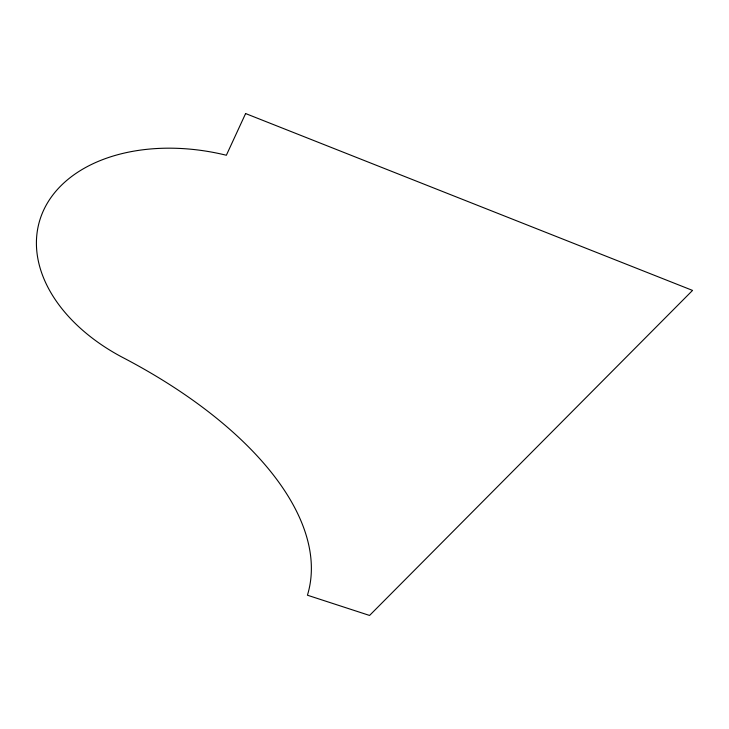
<?xml version="1.0" encoding="UTF-8"?>
<svg xmlns="http://www.w3.org/2000/svg" width="729" height="729" viewBox="0 0 729 729"><rect width="100%" height="100%" fill="white"/><g stroke="black" fill="none" stroke-linecap="round" stroke-linejoin="round"><path stroke-width="1.09" d="M245.609 113.551L226.355 155.25A169.119 114.098 15.2 0 0 45.216 206.972A169.119 114.098 15.2 0 0 121.579 356.882A371.416 180.947 17.9 0 1 307.428 595.21L369.567 615.449L692.55 290.415L245.609 113.551"/></g></svg>
